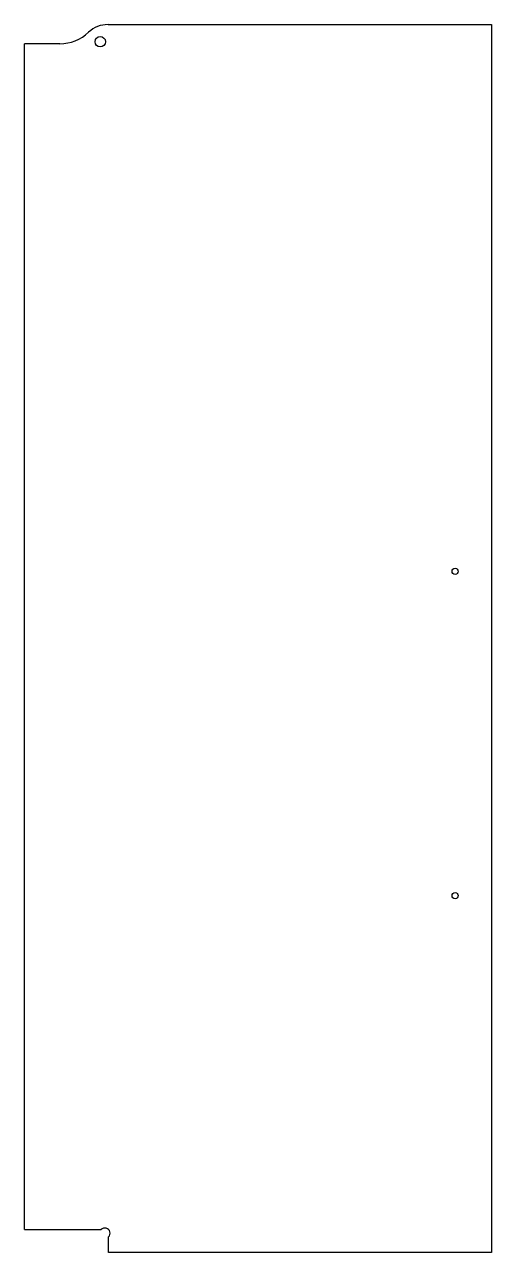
# Model space of a CAD drawing. Header units: inches. Extents: x 7426 to 8326, y 1175 to 3541.
import ezdxf

# ---------------------------------------------------------------- set-up
doc = ezdxf.new("R2010")
doc.units = ezdxf.units.IN
doc.layers.get('0').update_dxf_attribs({"lineweight": 25})

msp = doc.modelspace()

# ---------------------------------------------------------------- linework, layer by layer
for p, q in [((7425.7, 1218.9), (7573.6, 1218.9)), ((7587.7, 1174.9), (7587.7, 1204.7))]:
    msp.add_line(p, q)
for points in [[(7586.6, 3540.9), (8325.7, 3540.9), (8325.7, 1174.9), (7587.7, 1174.9)], [(7425.7, 1218.9), (7425.7, 3503.9)], [(7493.7, 3503.9), (7425.7, 3503.9)]]:
    msp.add_lwpolyline(points)
for centre, radius in [((7571.7, 3507.9), 10), ((8255.7, 2487.4), 6), ((8255.7, 1862.4), 6)]:
    msp.add_circle(centre, radius)
for centre, radius, start, end in [((7493.7, 3583.9), 80, 270, 313.894), ((7586.6, 3485.9), 55, 90, 132.8077), ((7580.7, 1211.9), 10, 314.427, 135.573)]:
    msp.add_arc(centre, radius, start, end)

doc.saveas('drawing.dxf')
